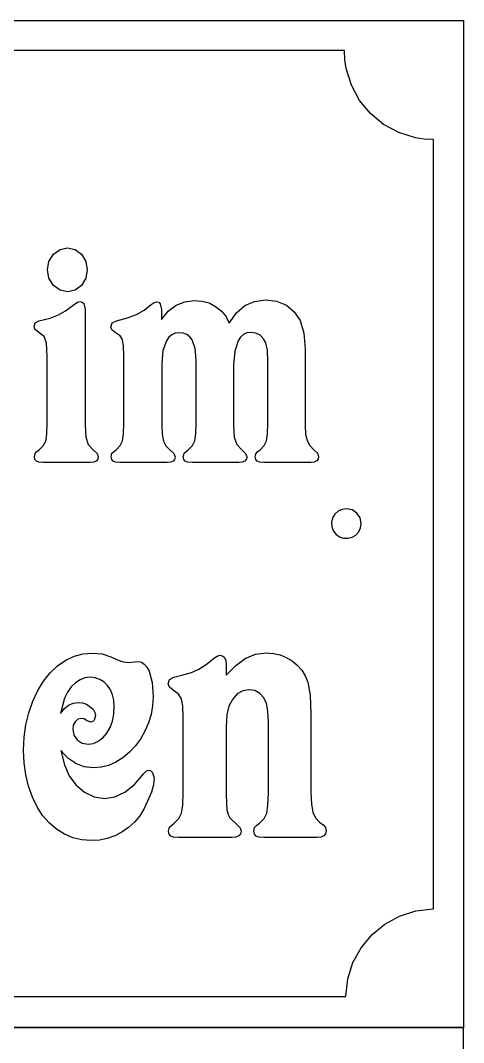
# Model space of a CAD drawing. Extents: x 0 to 380, y 0 to 510.
# Drawn here: x 305.6 to 380.3, y 167.4 to 339.8 of the extents above; entities that cross this region are included whole.
import ezdxf

# ---------------------------------------------------------------- set-up
doc = ezdxf.new("R2010")
doc.units = 0

msp = doc.modelspace()

# ---------------------------------------------------------------- linework, layer by layer
at = {"layer": 'Ebene 1'}
for p, q in [((0.2883, 339.760406), (380.28848, 339.760406)), ((380.28848, 339.760406), (380.28848, 169.910216)), ((360.20003, 334.670602), (19.97688, 334.670602)), ((360.27746, 333.136952), (360.20003, 334.670602)), ((360.504747, 331.647603), (360.27746, 333.136952)), ((361.378732, 328.831968), (360.504747, 331.647603)), ((362.761671, 326.284012), (361.378732, 328.831968)), ((364.593248, 324.064052), (362.761671, 326.284012)), ((366.813147, 322.232405), (364.593248, 324.064052)), ((369.361054, 320.849386), (366.813147, 322.232405)), ((372.176653, 319.975313), (369.361054, 320.849386)), ((373.665989, 319.74798), (372.176653, 319.975313)), ((375.19963, 319.670502), (373.665989, 319.74798)), ((375.19963, 189.9768), (375.19963, 319.670502)), ((310.380113, 299.139106), (311.134917, 300.3399)), ((311.134917, 300.3399), (312.243329, 301.155533)), ((312.243329, 301.155533), (313.501346, 301.427411)), ((313.501346, 301.427411), (314.786562, 301.155533)), ((314.786562, 301.155533), (315.867774, 300.3399)), ((315.867774, 300.3399), (316.602182, 299.139106)), ((310.128511, 297.711747), (310.380113, 299.139106)), ((316.602182, 299.139106), (316.846984, 297.711747)), ((310.380113, 296.284388), (310.128511, 297.711747)), ((316.846984, 297.711747), (316.602182, 296.284388)), ((316.846984, 297.711747), (316.846984, 297.711747)), ((311.134917, 295.083594), (310.380113, 296.284388)), ((312.243329, 294.26796), (311.134917, 295.083594)), ((315.867774, 295.083594), (314.786562, 294.26796)), ((316.602182, 296.284388), (315.867774, 295.083594)), ((313.501346, 293.996082), (312.243329, 294.26796)), ((314.786562, 294.26796), (313.501346, 293.996082)), ((313.168141, 290.824174), (314.616562, 291.881478)), ((314.616562, 291.881478), (315.174165, 292.243981)), ((315.174165, 292.243981), (315.595772, 292.364815)), ((315.595772, 292.364815), (315.976576, 292.281742)), ((315.976576, 292.281742), (316.248578, 292.03252)), ((316.248578, 292.03252), (316.46618, 291.035634)), ((326.441883, 290.922352), (327.618294, 291.851269)), ((327.618294, 291.851269), (328.094301, 292.213772)), ((328.094301, 292.213772), (328.488702, 292.334607)), ((328.488702, 292.334607), (328.883111, 292.243981)), ((328.883111, 292.243981), (329.141519, 291.972103)), ((329.141519, 291.972103), (329.359121, 291.005426)), ((330.501532, 290.727884), (331.807146, 291.737986)), ((331.807146, 291.737986), (333.27596, 292.344047)), ((333.27596, 292.344047), (334.907977, 292.546067)), ((334.907977, 292.546067), (336.165993, 292.440337)), ((336.165993, 292.440337), (337.383207, 292.123146)), ((337.383207, 292.123146), (338.45762, 291.556734)), ((338.45762, 291.556734), (339.396037, 290.824174)), ((342.027662, 290.476775), (343.421678, 291.700225)), ((343.421678, 291.700225), (345.012898, 292.402577)), ((345.012898, 292.402577), (346.903322, 292.636694)), ((346.903322, 292.636694), (348.759742, 292.410129)), ((348.759742, 292.410129), (350.412163, 291.730433)), ((350.412163, 291.730433), (351.751777, 290.627818)), ((308.686892, 289.102281), (310.556915, 289.585619)), ((310.556915, 289.585619), (311.97813, 290.129375)), ((311.97813, 290.129375), (313.168141, 290.824174)), ((316.46618, 291.035634), (316.46618, 271.460426)), ((321.743034, 289.102281), (323.626652, 289.600724)), ((323.626652, 289.600724), (325.143064, 290.189792)), ((325.143064, 290.189792), (326.441883, 290.922352)), ((329.359121, 291.005426), (329.359121, 289.313741)), ((329.359121, 291.005426), (329.359121, 291.005426)), ((329.359121, 289.313741), (330.501532, 290.727884)), ((339.396037, 290.824174), (340.178043, 289.880154)), ((340.178043, 289.880154), (340.783246, 288.739777)), ((340.783246, 288.739777), (342.027662, 290.476775)), ((351.751777, 290.627818), (352.724191, 289.192907)), ((307.870884, 288.165813), (308.074886, 288.777538)), ((308.020485, 287.682475), (307.870884, 288.165813)), ((308.074886, 288.777538), (308.686892, 289.102281)), ((320.818215, 288.075187), (321.04942, 288.754882)), ((320.981417, 287.622057), (320.818215, 288.075187)), ((321.04942, 288.754882), (321.743034, 289.102281)), ((352.724191, 289.192907), (353.356594, 287.055645)), ((308.46929, 287.319971), (308.020485, 287.682475)), ((309.557301, 286.474128), (308.46929, 287.319971)), ((309.96531, 285.3262), (309.557301, 286.474128)), ((321.552627, 287.168927), (320.981417, 287.622057)), ((322.368638, 286.602515), (321.552627, 287.168927)), ((322.80384, 285.99079), (322.368638, 286.602515)), ((330.605232, 286.343853), (330.175129, 285.74912)), ((331.106737, 286.768662), (330.605232, 286.343853)), ((331.679645, 287.023548), (331.106737, 286.768662)), ((332.323956, 287.10851), (331.679645, 287.023548)), ((333.020961, 287.034876), (332.323956, 287.10851)), ((333.615966, 286.813976), (333.020961, 287.034876)), ((334.108972, 286.445808), (333.615966, 286.813976)), ((334.499978, 285.930373), (334.108972, 286.445808)), ((342.688972, 286.370286), (342.279266, 285.74912)), ((343.183679, 286.813975), (342.688972, 286.370286)), ((343.763385, 287.080189), (343.183679, 286.813975)), ((344.428092, 287.168927), (343.763385, 287.080189)), ((345.250902, 287.048093), (344.428092, 287.168927)), ((345.978513, 286.685589), (345.250902, 287.048093)), ((346.556515, 286.104072), (345.978513, 286.685589)), ((346.930518, 285.386617), (346.556515, 286.104072)), ((353.356594, 287.055645), (353.567395, 284.329314)), ((310.074111, 283.181385), (309.96531, 285.3262)), ((322.967042, 284.918383), (322.80384, 285.99079)), ((323.021442, 283.151177), (322.967042, 284.918383)), ((330.175129, 285.74912), (329.583519, 284.095197)), ((335.030383, 284.465253), (334.499978, 285.930373)), ((335.207185, 282.486586), (335.030383, 284.465253)), ((342.279266, 285.74912), (341.70806, 284.019675)), ((347.216121, 284.170719), (346.930518, 285.386617)), ((310.074111, 272.517733), (310.074111, 283.181385)), ((323.021442, 272.427102), (323.021442, 283.151177)), ((329.583519, 284.095197), (329.386316, 281.912621)), ((341.70806, 284.019675), (341.517658, 281.670953)), ((347.311322, 282.335543), (347.216121, 284.170719)), ((353.567395, 284.329314), (353.567395, 283.634515)), ((353.567395, 283.634515), (353.567395, 271.460426)), ((329.386316, 281.912621), (329.386316, 271.460426)), ((335.207185, 272.517733), (335.207185, 282.486586)), ((341.517658, 281.670953), (341.517658, 271.460426)), ((347.311322, 272.427102), (347.311322, 282.335543)), ((310.074111, 271.853144), (310.074111, 272.517733)), ((323.021442, 271.853144), (323.021442, 272.427102)), ((335.207185, 271.853144), (335.207185, 272.517733)), ((347.311322, 271.853144), (347.311322, 272.427102)), ((310.012909, 270.025518), (310.074111, 271.853144)), ((316.46618, 271.460426), (316.574982, 269.496862)), ((322.960243, 270.048173), (323.021442, 271.853144)), ((329.386316, 271.460426), (329.461118, 269.94244)), ((335.145983, 270.048173), (335.207185, 271.853144)), ((341.517658, 271.460426), (341.626459, 269.496862)), ((347.250122, 270.048173), (347.311322, 271.853144)), ((353.567395, 271.460426), (353.655797, 270.010413)), ((309.407697, 268.031747), (309.829304, 268.832272)), ((309.829304, 268.832272), (310.012909, 270.025518)), ((316.574982, 269.496862), (316.98299, 268.288517)), ((322.368638, 268.069509), (322.776644, 268.862486)), ((322.776644, 268.862486), (322.960243, 270.048173)), ((329.461118, 269.94244), (329.685524, 268.832272)), ((329.685524, 268.832272), (330.086727, 268.039297)), ((334.554373, 268.069509), (334.962378, 268.862486)), ((334.962378, 268.862486), (335.145983, 270.048173)), ((341.626459, 269.496862), (342.034459, 268.288517)), ((346.678917, 268.069509), (347.066524, 268.862486)), ((347.066524, 268.862486), (347.250122, 270.048173)), ((353.655797, 270.010413), (353.921003, 268.922903)), ((353.921003, 268.922903), (354.363006, 268.069506)), ((308.360489, 267.080173), (308.741293, 267.382259)), ((308.741293, 267.382259), (309.407697, 268.031747)), ((316.98299, 268.288517), (317.826194, 267.352055)), ((317.826194, 267.352055), (318.479001, 266.747878)), ((320.981417, 266.778087), (321.688624, 267.382259)), ((321.688624, 267.382259), (322.368638, 268.069509)), ((330.086727, 268.039297), (330.74633, 267.352055)), ((330.74633, 267.352055), (331.41954, 266.740327)), ((333.167159, 266.778087), (333.874366, 267.382259)), ((333.874366, 267.382259), (334.554373, 268.069509)), ((342.034459, 268.288517), (342.877672, 267.352055)), ((342.877672, 267.352055), (343.530479, 266.747878)), ((345.5977, 267.080173), (346.005708, 267.382259)), ((346.005708, 267.382259), (346.678917, 268.069509)), ((354.363006, 268.069506), (355.03621, 267.382259)), ((355.03621, 267.382259), (355.648216, 266.808298)), ((307.925284, 266.204118), (308.034085, 266.725223)), ((308.006885, 265.758545), (307.925284, 266.204118)), ((308.251688, 265.448908), (308.006885, 265.758545)), ((308.034085, 266.725223), (308.360489, 267.080173)), ((308.673292, 265.290309), (308.251688, 265.448908)), ((318.3566, 265.479111), (317.931595, 265.297859)), ((318.611602, 265.781197), (318.3566, 265.479111)), ((318.479001, 266.747878), (318.696603, 266.204118)), ((318.696603, 266.204118), (318.611602, 265.781197)), ((320.872616, 266.204118), (320.981417, 266.778087)), ((320.954217, 265.758545), (320.872616, 266.204118)), ((321.199019, 265.448908), (320.954217, 265.758545)), ((321.620626, 265.290309), (321.199019, 265.448908)), ((331.30394, 265.47156), (330.878936, 265.295972)), ((331.558943, 265.764208), (331.30394, 265.47156)), ((331.41954, 266.740327), (331.643944, 266.173914)), ((331.643944, 266.173914), (331.558943, 265.764208)), ((333.031163, 266.204118), (333.167159, 266.778087)), ((333.112764, 265.758545), (333.031163, 266.204118)), ((333.357566, 265.448908), (333.112764, 265.758545)), ((333.785969, 265.290309), (333.357566, 265.448908)), ((343.408077, 265.479111), (342.983073, 265.297859)), ((343.66308, 265.781197), (343.408077, 265.479111)), ((343.530479, 266.747878), (343.748081, 266.204118)), ((343.748081, 266.204118), (343.66308, 265.781197)), ((345.162495, 266.204118), (345.271296, 266.710116)), ((345.244096, 265.758545), (345.162495, 266.204118)), ((345.488899, 265.448908), (345.244096, 265.758545)), ((345.271296, 266.710116), (345.5977, 267.080173)), ((345.91051, 265.290309), (345.488899, 265.448908)), ((355.525815, 265.486665), (355.11781, 265.299748)), ((355.770617, 265.798193), (355.525815, 265.486665)), ((355.648216, 266.808298), (355.852218, 266.234332)), ((355.852218, 266.234332), (355.770617, 265.798193)), ((309.394099, 265.237442), (308.673292, 265.290309)), ((317.336589, 265.237442), (309.394099, 265.237442)), ((317.931595, 265.297859), (317.336589, 265.237442)), ((317.336589, 265.237442), (317.336589, 265.237442)), ((322.34144, 265.237442), (321.620626, 265.290309)), ((330.28393, 265.237442), (322.34144, 265.237442)), ((330.878936, 265.295972), (330.28393, 265.237442)), ((334.527173, 265.237442), (333.785969, 265.290309)), ((342.388067, 265.237442), (334.527173, 265.237442)), ((342.983073, 265.297859), (342.388067, 265.237442)), ((346.63132, 265.237442), (345.91051, 265.290309)), ((354.546605, 265.237442), (346.63132, 265.237442)), ((355.11781, 265.299748), (354.546605, 265.237442)), ((314.654361, 232.559967), (316.153212, 232.965396)), ((316.153212, 232.965396), (317.713873, 233.100539)), ((317.713873, 233.100539), (319.336341, 232.94609)), ((319.336341, 232.94609), (320.804285, 232.482741)), ((338.713233, 232.58571), (339.192251, 232.722998)), ((339.192251, 232.722998), (339.651948, 232.628612)), ((343.48792, 232.208171), (345.195375, 232.90319)), ((345.195375, 232.90319), (347.0419, 233.134863)), ((347.0419, 233.134863), (348.227844, 233.051203)), ((348.227844, 233.051203), (349.344254, 232.800224)), ((349.344254, 232.800224), (350.391131, 232.381924)), ((310.582741, 229.769155), (311.842086, 230.93825)), ((311.842086, 230.93825), (313.217319, 231.884252)), ((313.217319, 231.884252), (314.654361, 232.559967)), ((320.804285, 232.482741), (322.225873, 231.864942)), ((322.225873, 231.864942), (322.952123, 231.607529)), ((322.952123, 231.607529), (323.832886, 231.521725)), ((323.832886, 231.521725), (324.821822, 231.624686)), ((324.821822, 231.624686), (325.470805, 231.659041)), ((325.470805, 231.659041), (325.988449, 231.55822)), ((325.988449, 231.55822), (326.459739, 231.255757)), ((326.459739, 231.255757), (326.884673, 230.751651)), ((335.645997, 230.41484), (336.891819, 231.193523)), ((336.891819, 231.193523), (338.141503, 232.173847)), ((338.141503, 232.173847), (338.713233, 232.58571)), ((339.651948, 232.628612), (339.980304, 232.345456)), ((339.980304, 232.345456), (340.177318, 231.873529)), ((340.177318, 231.873529), (340.242989, 231.212831)), ((340.242989, 231.212831), (340.242989, 229.359435)), ((340.242989, 231.212831), (340.242989, 231.212831)), ((340.242989, 229.359435), (341.873181, 231.032635)), ((341.873181, 231.032635), (343.48792, 232.208171)), ((350.391131, 232.381924), (351.368476, 231.796305)), ((351.368476, 231.796305), (352.253108, 231.043364)), ((352.253108, 231.043364), (352.990946, 230.191747)), ((309.462465, 228.389835), (310.582741, 229.769155)), ((326.884673, 230.751651), (327.263252, 230.045902)), ((327.263252, 230.045902), (327.773169, 228.166769)), ((331.435309, 229.016217), (333.165945, 229.462396)), ((333.165945, 229.462396), (334.404039, 229.837797)), ((334.404039, 229.837797), (335.645997, 230.41484)), ((352.990946, 230.191747), (353.581989, 229.241455)), ((353.581989, 229.241455), (354.026236, 228.192486)), ((308.48126, 226.800291), (309.462465, 228.389835)), ((314.839822, 228.108821), (314.129025, 227.403068)), ((315.612427, 228.61293), (314.839822, 228.108821)), ((316.44684, 228.915395), (315.612427, 228.61293)), ((317.343061, 229.016217), (316.44684, 228.915395)), ((318.185197, 228.930411), (317.343061, 229.016217)), ((318.950074, 228.672994), (318.185197, 228.930411)), ((319.637691, 228.243965), (318.950074, 228.672994)), ((320.248048, 227.643325), (319.637691, 228.243965)), ((320.74831, 226.907546), (320.248048, 227.643325)), ((327.773169, 228.166769), (327.943141, 225.755648)), ((330.477278, 227.917905), (330.716786, 228.621511)), ((330.685883, 227.377333), (330.477278, 227.917905)), ((330.716786, 228.621511), (331.435309, 229.016217)), ((354.026236, 228.192486), (354.420263, 226.030191)), ((307.639124, 225.000522), (308.48126, 226.800291)), ((313.50515, 226.519274), (312.993301, 225.48103)), ((314.129025, 227.403068), (313.50515, 226.519274)), ((321.10564, 226.073091), (320.74831, 226.907546)), ((321.320038, 225.13996), (321.10564, 226.073091)), ((327.943141, 225.755648), (327.856222, 224.232602)), ((331.311695, 226.853917), (330.685883, 227.377333)), ((332.200188, 226.184636), (331.311695, 226.853917)), ((332.702378, 225.412388), (332.200188, 226.184636)), ((342.128144, 226.201795), (341.309182, 225.2751)), ((343.070719, 226.742373), (342.128144, 226.201795)), ((344.106007, 226.922565), (343.070719, 226.742373)), ((345.087212, 226.768115), (344.106007, 226.922565)), ((345.92935, 226.304767), (345.087212, 226.768115)), ((346.609239, 225.575421), (345.92935, 226.304767)), ((354.420263, 226.030191), (354.551605, 222.90688)), ((306.963094, 223.052743), (307.639124, 225.000522)), ((312.993301, 225.48103), (312.305682, 222.941194)), ((312.970121, 223.752054), (313.696369, 224.33124)), ((313.696369, 224.33124), (314.484426, 224.678752)), ((314.484426, 224.678752), (315.334292, 224.794589)), ((315.334292, 224.794589), (316.014181, 224.717366)), ((316.014181, 224.717366), (316.694069, 224.485695)), ((316.694069, 224.485695), (317.806618, 223.62764)), ((321.312312, 222.823218), (321.391504, 224.108153)), ((321.391504, 224.108153), (321.320038, 225.13996)), ((327.856222, 224.232602), (327.595468, 222.75246)), ((332.934164, 224.228276), (332.702378, 225.412388)), ((333.011426, 222.254758), (332.934164, 224.228276)), ((340.706546, 224.142477), (340.358878, 222.683783)), ((341.309182, 225.2751), (340.706546, 224.142477)), ((347.0419, 224.62298), (346.609239, 225.575421)), ((347.296858, 223.31016), (347.0419, 224.62298)), ((306.480216, 221.019158), (306.963094, 223.052743)), ((312.305682, 222.941194), (312.970121, 223.752054)), ((312.305682, 222.941194), (312.305682, 222.941194)), ((317.806618, 223.62764), (318.131114, 223.069906)), ((318.23928, 222.563652), (317.992043, 221.774244)), ((318.131114, 223.069906), (318.23928, 222.563652)), ((321.074737, 221.64554), (321.312312, 222.823218)), ((327.595468, 222.75246), (327.160877, 221.315219)), ((340.358878, 222.683783), (340.242989, 220.641619)), ((347.381844, 221.431027), (347.296858, 223.31016)), ((354.551605, 222.90688), (354.551605, 209.658542)), ((306.190489, 218.899768), (306.480216, 221.019158)), ((314.484427, 220.924773), (314.376262, 220.264077)), ((314.808923, 221.533988), (314.484427, 220.924773)), ((315.272485, 221.945859), (314.808923, 221.533988)), ((315.859661, 222.083149), (315.272485, 221.945859)), ((316.29232, 221.997342), (315.859661, 222.083149)), ((316.724975, 221.73992), (316.29232, 221.997342)), ((317.373967, 221.431027), (316.724975, 221.73992)), ((317.698458, 221.516831), (317.373967, 221.431027)), ((317.992043, 221.774244), (317.698458, 221.516831)), ((320.678778, 220.575119), (321.074737, 221.64554)), ((327.160877, 221.315219), (326.552449, 219.920881)), ((333.011426, 210.173369), (333.011426, 222.254758)), ((340.242989, 220.641619), (340.242989, 209.075067)), ((347.381844, 210.173369), (347.381844, 221.431027)), ((306.093913, 216.694571), (306.190489, 218.899768)), ((314.376262, 220.264077), (314.561687, 219.285894)), ((314.561687, 219.285894), (315.117962, 218.479319)), ((319.44068, 218.801094), (320.124435, 219.611955)), ((320.124435, 219.611955), (320.678778, 220.575119)), ((326.552449, 219.920881), (325.787573, 218.612352)), ((315.117962, 218.479319), (315.952374, 217.938749)), ((315.952374, 217.938749), (316.972211, 217.758559)), ((316.972211, 217.758559), (317.864568, 217.874397)), ((317.864568, 217.874397), (318.687392, 218.221908)), ((318.687392, 218.221908), (319.44068, 218.801094)), ((324.914533, 217.43253), (323.933328, 216.381415)), ((325.787573, 218.612352), (324.914533, 217.43253)), ((306.186625, 214.568748), (306.093913, 216.694571)), ((313.570787, 215.403236), (312.367455, 216.694603)), ((312.367455, 216.694603), (312.367455, 216.694571)), ((312.367455, 216.694571), (312.97781, 214.266285)), ((322.84396, 215.459006), (321.654151, 214.708212)), ((323.933328, 216.381415), (322.84396, 215.459006)), ((306.464763, 212.55018), (306.186625, 214.568748)), ((312.97781, 214.266285), (313.758138, 212.404306)), ((314.893871, 214.48083), (313.570787, 215.403236)), ((316.336708, 213.927387), (314.893871, 214.48083)), ((317.899298, 213.742906), (316.336708, 213.927387)), ((319.18182, 213.850162), (317.899298, 213.742906)), ((320.433438, 214.171931), (319.18182, 213.850162)), ((321.654151, 214.708212), (320.433438, 214.171931)), ((306.928325, 210.638867), (306.464763, 212.55018)), ((313.758138, 212.404306), (314.893866, 210.876977)), ((324.81023, 210.949907), (326.39793, 212.781848)), ((326.39793, 212.781848), (326.830591, 213.219462)), ((326.830591, 213.219462), (327.201441, 213.365333)), ((327.201441, 213.365333), (327.564564, 213.270945)), ((327.564564, 213.270945), (327.850423, 212.987781)), ((327.850423, 212.987781), (328.09766, 212.026764)), ((328.09766, 212.026764), (327.99529, 210.881265)), ((307.577313, 208.834811), (306.928325, 210.638867)), ((314.893866, 210.876977), (316.384992, 209.658542)), ((323.168448, 209.641377), (324.81023, 210.949907)), ((327.99529, 210.881265), (327.68818, 209.64138)), ((308.375025, 207.183058), (307.577313, 208.834811)), ((316.384992, 209.658542), (318.022911, 208.860551)), ((318.022911, 208.860551), (319.722641, 208.594554)), ((319.722641, 208.594554), (321.472586, 208.85626)), ((321.472586, 208.85626), (323.168448, 209.641377)), ((327.68818, 209.64138), (326.459741, 206.878454)), ((332.94189, 207.436186), (333.011426, 209.521257)), ((333.011426, 209.521257), (333.011426, 210.173369)), ((340.242989, 209.075067), (340.366602, 206.672521)), ((347.312309, 207.470504), (347.381844, 209.521257)), ((347.381844, 209.521257), (347.381844, 210.173369)), ((354.551605, 209.658542), (354.628865, 207.650694)), ((309.31567, 205.728659), (308.375025, 207.183058)), ((326.459741, 206.878454), (325.679412, 205.664306)), ((332.733283, 206.12336), (332.94189, 207.436186)), ((347.103702, 206.12336), (347.312309, 207.470504)), ((354.628865, 207.650694), (354.860644, 206.294969)), ((310.399247, 204.471613), (309.31567, 205.728659)), ((325.679412, 205.664306), (324.790919, 204.596028)), ((331.49712, 204.441584), (332.269723, 205.222408)), ((332.269723, 205.222408), (332.733283, 206.12336)), ((340.366602, 206.672521), (340.575204, 205.908851)), ((340.575204, 205.908851), (340.891971, 205.333953)), ((340.891971, 205.333953), (342.128144, 204.132679)), ((345.898445, 204.441584), (346.663321, 205.222408)), ((346.663321, 205.222408), (347.103702, 206.12336)), ((354.860644, 206.294969), (355.308753, 205.316793)), ((355.308753, 205.316793), (355.973193, 204.578869)), ((311.625755, 203.41192), (310.399247, 204.471613)), ((312.977813, 202.571026), (311.625755, 203.41192)), ((323.794262, 203.67362), (322.68944, 202.897082)), ((324.790919, 204.596028), (323.794262, 203.67362)), ((330.53909, 203.103015), (330.693609, 203.755138)), ((330.693609, 203.755138), (331.49712, 204.441584)), ((342.128144, 204.132679), (342.614881, 203.643588)), ((342.614881, 203.643588), (342.777126, 203.068691)), ((344.940414, 203.103015), (345.064032, 203.677912)), ((345.064032, 203.677912), (345.434887, 204.098356)), ((345.434887, 204.098356), (345.898445, 204.441584)), ((355.973193, 204.578869), (356.59128, 204.132679)), ((356.59128, 204.132679), (356.985306, 203.695074)), ((356.985306, 203.695074), (357.116649, 203.137339)), ((314.40713, 201.970387), (312.977813, 202.571026)), ((315.913706, 201.610004), (314.40713, 201.970387)), ((320.201657, 201.841678), (318.876641, 201.577827)), ((321.47259, 202.28143), (320.201657, 201.841678)), ((322.68944, 202.897082), (321.47259, 202.28143)), ((330.631802, 202.596764), (330.53909, 203.103015)), ((330.90994, 202.24496), (330.631802, 202.596764)), ((331.396679, 202.064775), (330.90994, 202.24496)), ((332.23882, 202.004714), (331.396679, 202.064775)), ((341.231925, 202.004714), (332.23882, 202.004714)), ((341.907951, 202.071213), (341.231925, 202.004714)), ((342.390826, 202.270708), (341.907951, 202.071213)), ((342.680551, 202.603201), (342.390826, 202.270708)), ((342.777126, 203.068691), (342.680551, 202.603201)), ((345.033127, 202.596764), (344.940414, 203.103015)), ((345.311264, 202.24496), (345.033127, 202.596764)), ((345.790282, 202.064775), (345.311264, 202.24496)), ((346.609239, 202.004714), (345.790282, 202.064775)), ((355.540532, 202.004714), (346.609239, 202.004714)), ((356.230083, 202.075503), (355.540532, 202.004714)), ((356.72262, 202.28787), (356.230083, 202.075503)), ((357.018141, 202.641816), (356.72262, 202.28787)), ((357.116649, 203.137339), (357.018141, 202.641816)), ((317.497542, 201.489877), (315.913706, 201.610004)), ((318.876641, 201.577827), (317.497542, 201.489877)), ((369.485796, 188.758022), (372.24088, 189.640166)), ((372.24088, 189.640166), (375.19963, 189.9768)), ((366.991351, 187.387342), (369.485796, 188.758022)), ((364.814516, 185.5851), (366.991351, 187.387342)), ((363.012266, 183.408271), (364.814516, 185.5851)), ((361.641573, 180.913828), (363.012266, 183.408271)), ((360.75941, 178.158746), (361.641573, 180.913828)), ((360.42275, 175.2), (360.75941, 178.158746)), ((20.37689, 175.2), (360.42275, 175.2)), ((0.199912, 170.05009), (380.200092, 170.05009)), ((380.28848, 169.910216), (0.2883, 169.910216)), ((380.200092, 170.05009), (380.200092, 0.1999))]:
    msp.add_line(p, q, dxfattribs=at)
at = {"layer": 'Layer 1'}
for p, q in [((359.136894, 257.013424), (358.598063, 256.526708)), ((359.792763, 257.324981), (359.136894, 257.013424)), ((360.52582, 257.43475), (359.792763, 257.324981)), ((361.482529, 257.244449), (360.52582, 257.43475)), ((360.52582, 257.43475), (360.52582, 257.43475)), ((362.293587, 256.702517), (361.482529, 257.244449)), ((358.216121, 255.891459), (358.037006, 255.172196)), ((358.037006, 255.172196), (358.073857, 254.447024)), ((358.598063, 256.526708), (358.216121, 255.891459)), ((362.835519, 255.891459), (362.293587, 256.702517)), ((363.02582, 254.93475), (362.835519, 255.891459)), ((358.073857, 254.447024), (358.317322, 253.762951)), ((358.317322, 253.762951), (358.758053, 253.166983)), ((362.117778, 253.006993), (362.604494, 253.545824)), ((362.604494, 253.545824), (362.916051, 254.201693)), ((362.916051, 254.201693), (363.02582, 254.93475)), ((358.758053, 253.166983), (359.354021, 252.726252)), ((359.354021, 252.726252), (360.038094, 252.482787)), ((360.038094, 252.482787), (360.763266, 252.445936)), ((360.763266, 252.445936), (361.482529, 252.625051)), ((361.482529, 252.625051), (362.117778, 253.006993))]:
    msp.add_line(p, q, dxfattribs=at)

doc.saveas('drawing.dxf')
